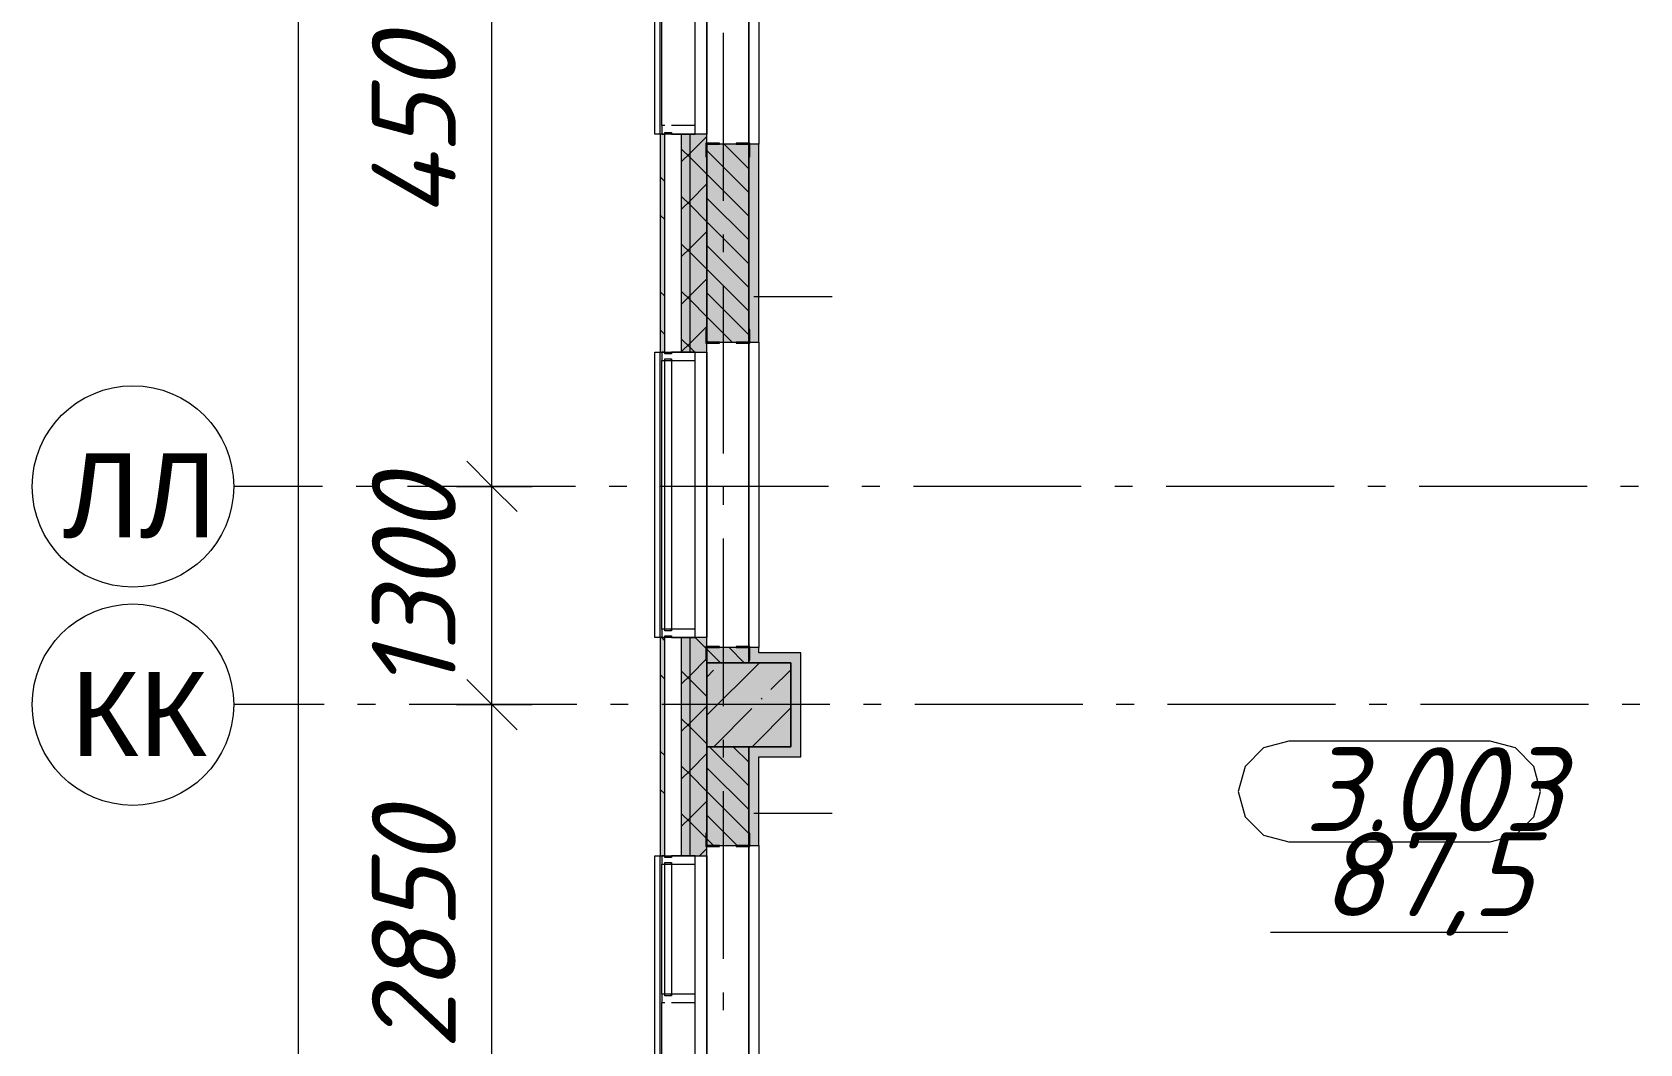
# Model space of a CAD drawing. Header units: millimetres. Extents: x -537608 to 253996, y -217170 to 186033.
# Drawn here: x -320993 to -311420, y 153100 to 159128 of the extents above; entities that cross this region are included whole.
import ezdxf

# ---------------------------------------------------------------- set-up
doc = ezdxf.new("R2010")
doc.units = ezdxf.units.MM
doc.layers.add('PDF _Геометрия', color=7, linetype='Continuous')
doc.layers.add('PDF _Текст', color=7, linetype='Continuous')
doc.layers.add('PDF _Сплошная заливка', color=7, linetype='Continuous', true_color=0xffffff)
doc.styles.add('PDF ArialMT', font='arial.ttf')
doc.styles.add('PDF ISOCPEUR Italic', font='isocpeui.ttf')

msp = doc.modelspace()

# ---------------------------------------------------------------- hatches: boundary and pattern name
at = {"layer": 'PDF _Сплошная заливка', "transparency": 33554559}
h = msp.add_hatch(color=256, dxfattribs=at)
h.paths.add_polyline_path([(-317253.1726, 148244.2571), (-317226.1745, 148244.2571), (-317226.1745, 149521.2556), (-317253.1726, 149521.2556), (-317253.1726, 149213.056)], flags=0)
h.paths.add_polyline_path([(-317226.1745, 151221.2557), (-317226.1745, 152521.2542), (-317253.1726, 152521.2542), (-317253.1726, 151221.2557)], flags=0)
h.paths.add_polyline_path([(-317226.1745, 154221.2543), (-317226.1745, 155521.255), (-317253.1726, 155521.255), (-317253.1726, 154221.2543)], flags=0)
h.paths.add_polyline_path([(-317226.1745, 157221.2551), (-317226.1745, 158521.2537), (-317253.1726, 158521.2537), (-317253.1726, 157221.2551)], flags=0)
h.paths.add_polyline_path([(-317253.1726, 160221.2537), (-317226.1745, 160221.2537), (-317226.1745, 161421.2541), (-317253.1726, 161421.2541), (-317253.1726, 160540.2396)], flags=0)
h.paths.add_polyline_path([(-317226.1745, 163121.2541), (-317226.1745, 164421.2527), (-317253.1726, 164421.2527), (-317253.1726, 163121.2541)], flags=0)
h.paths.add_polyline_path([(-317253.1726, 166121.2527), (-317226.1745, 166121.2527), (-317226.1745, 167421.2513), (-317253.1726, 167421.2513), (-317253.1726, 166203.8314)], flags=0)
h.paths.add_polyline_path([(-317253.1726, 169121.2514), (-317226.1745, 169121.2514), (-317226.1745, 170421.2521), (-317253.1726, 170421.2521), (-317253.1726, 169743.5777)], flags=0)
h.paths.add_polyline_path([(-317253.1726, 172121.25), (-317226.1745, 172121.25), (-317226.1745, 173321.2503), (-317253.1726, 173321.2503), (-317253.1726, 173283.3239)], flags=0)
h.paths.add_polyline_path([(-317226.1745, 175021.2525), (-317226.1745, 176421.2493), (-317253.1726, 176421.2493), (-317253.1726, 175021.2525)], flags=0)
h.paths.add_polyline_path([(-317253.1726, 178121.2516), (-317226.1745, 178121.2516), (-317226.1745, 179298.2497), (-317253.1726, 179298.2497), (-317253.1726, 178238.9664)], flags=0)
h = msp.add_hatch(color=256, dxfattribs=at)
h.paths.add_polyline_path([(-317126.1742, 148371.2555), (-317076.174, 148371.2555), (-317076.174, 149521.2556), (-317126.1742, 149521.2556), (-317126.1742, 149213.056)], flags=0)
h.paths.add_polyline_path([(-317126.1742, 151221.2557), (-317076.174, 151221.2557), (-317076.174, 152521.2542), (-317126.1742, 152521.2542), (-317126.1742, 152044.853)], flags=0)
h.paths.add_polyline_path([(-317076.174, 154221.2543), (-317076.174, 155521.255), (-317126.1742, 155521.255), (-317126.1742, 154221.2543)], flags=0)
h.paths.add_polyline_path([(-317076.174, 157221.2551), (-317076.174, 158521.2537), (-317126.1742, 158521.2537), (-317126.1742, 157221.2551)], flags=0)
h.paths.add_polyline_path([(-317126.1742, 160221.2537), (-317076.174, 160221.2537), (-317076.174, 161421.2541), (-317126.1742, 161421.2541), (-317126.1742, 160540.2396)], flags=0)
h.paths.add_polyline_path([(-317126.1742, 163121.2541), (-317076.174, 163121.2541), (-317076.174, 164421.2527), (-317126.1742, 164421.2527), (-317126.1742, 163372.0366)], flags=0)
h.paths.add_polyline_path([(-317076.174, 166121.2527), (-317076.174, 167421.2513), (-317126.1742, 167421.2513), (-317126.1742, 166121.2527)], flags=0)
h.paths.add_polyline_path([(-317126.1742, 169121.2514), (-317076.174, 169121.2514), (-317076.174, 170421.2521), (-317126.1742, 170421.2521), (-317126.1742, 169743.5777)], flags=0)
h.paths.add_polyline_path([(-317076.174, 172121.25), (-317076.174, 173321.2503), (-317126.1742, 173321.2503), (-317126.1742, 172121.25)], flags=0)
h.paths.add_polyline_path([(-317076.174, 175021.2525), (-317076.174, 176421.2493), (-317126.1742, 176421.2493), (-317126.1742, 175021.2525)], flags=0)
h.paths.add_polyline_path([(-317076.174, 178121.2516), (-317076.174, 179171.2513), (-317126.1742, 179171.2513), (-317126.1742, 178121.2516)], flags=0)
h = msp.add_hatch(color=256, dxfattribs=at)
h.paths.add_polyline_path([(-316976.1736, 148421.2557), (-316976.1736, 149521.2556), (-317076.174, 149521.2556), (-317076.174, 148421.2557)], flags=0)
h.paths.add_polyline_path([(-316976.1736, 151221.2557), (-316976.1736, 152521.2542), (-317076.174, 152521.2542), (-317076.174, 151221.2557)], flags=0)
h.paths.add_polyline_path([(-316976.1736, 154221.2543), (-316976.1736, 155521.255), (-317076.174, 155521.255), (-317076.174, 154221.2543)], flags=0)
h.paths.add_polyline_path([(-316976.1736, 157221.2551), (-316976.1736, 158521.2537), (-317076.174, 158521.2537), (-317076.174, 157221.2551)], flags=0)
h.paths.add_polyline_path([(-316976.1736, 160221.2537), (-316976.1736, 161421.2541), (-317076.174, 161421.2541), (-317076.174, 160221.2537)], flags=0)
h.paths.add_polyline_path([(-316976.1736, 163121.2541), (-316976.1736, 164421.2527), (-317076.174, 164421.2527), (-317076.174, 163121.2541)], flags=0)
h.paths.add_polyline_path([(-317076.174, 166121.2527), (-316976.1736, 166121.2527), (-316976.1736, 167421.2513), (-317076.174, 167421.2513), (-317076.174, 166203.8314)], flags=0)
h.paths.add_polyline_path([(-317076.174, 169121.2514), (-316976.1736, 169121.2514), (-316976.1736, 170421.2521), (-317076.174, 170421.2521), (-317076.174, 169743.5777)], flags=0)
h.paths.add_polyline_path([(-316976.1736, 172121.25), (-316976.1736, 173321.2503), (-317076.174, 173321.2503), (-317076.174, 172121.25)], flags=0)
h.paths.add_polyline_path([(-316976.1736, 175021.2525), (-316976.1736, 176421.2493), (-317076.174, 176421.2493), (-317076.174, 175021.2525)], flags=0)
h.paths.add_polyline_path([(-317076.174, 178121.2516), (-316976.1736, 178121.2516), (-316976.1736, 179121.2511), (-317076.174, 179121.2511), (-317076.174, 178238.9664)], flags=0)
h = msp.add_hatch(color=256, dxfattribs=at)
h.paths.add_polyline_path([(-316726.1726, 149021.2558), (-316726.1726, 149461.2571), (-316976.1736, 149461.2571), (-316976.1736, 149021.2558), (-316761.8514, 149021.2558)], flags=0)
h.paths.add_polyline_path([(-316726.1726, 151281.2563), (-316726.1726, 152020.9078), (-316976.1736, 152020.9078), (-316976.1736, 151281.2563), (-316761.8514, 151281.2563)], flags=0)
h.paths.add_polyline_path([(-316976.1736, 154281.255), (-316726.1726, 154281.255), (-316726.1726, 154870.908), (-316976.1736, 154870.908)], flags=0)
h.paths.add_polyline_path([(-316976.1736, 155370.9078), (-316726.1726, 155370.9078), (-316726.1726, 155461.2543), (-316976.1736, 155461.2543)], flags=0)
h.paths.add_polyline_path([(-316761.8514, 157281.2536), (-316726.1726, 157281.2536), (-316726.1726, 158461.253), (-316976.1736, 158461.253), (-316976.1736, 157281.2536)], flags=0)
h.paths.add_polyline_path([(-316761.8514, 160281.2543), (-316726.1726, 160281.2543), (-316726.1726, 160520.9061), (-316976.1736, 160520.9061), (-316976.1736, 160281.2543)], flags=0)
h.paths.add_polyline_path([(-316976.1736, 161020.9058), (-316726.1726, 161020.9058), (-316726.1726, 161361.2533), (-316976.1736, 161361.2533)], flags=0)
h.paths.add_polyline_path([(-316976.1736, 163181.2526), (-316726.1726, 163181.2526), (-316726.1726, 164361.252), (-316976.1736, 164361.252), (-316976.1736, 163372.0366)], flags=0)
h.paths.add_polyline_path([(-316976.1736, 166181.2534), (-316726.1726, 166181.2534), (-316726.1726, 166371.2516), (-316976.1736, 166371.2516), (-316976.1736, 166203.8314)], flags=0)
h.paths.add_polyline_path([(-316726.1726, 166871.2535), (-316726.1726, 167361.2528), (-316976.1736, 167361.2528), (-316976.1736, 166871.2535), (-316761.8514, 166871.2535)], flags=0)
h.paths.add_polyline_path([(-316726.1726, 169181.252), (-316726.1726, 169671.2513), (-316976.1736, 169671.2513), (-316976.1736, 169181.252), (-316761.8514, 169181.252)], flags=0)
h.paths.add_polyline_path([(-316976.1736, 170171.2511), (-316726.1726, 170171.2511), (-316726.1726, 170361.2535), (-316976.1736, 170361.2535)], flags=0)
h.paths.add_polyline_path([(-316976.1736, 172181.2528), (-316726.1726, 172181.2528), (-316726.1726, 173261.2518), (-316976.1736, 173261.2518)], flags=0)
h.paths.add_polyline_path([(-316976.1736, 175081.251), (-316726.1726, 175081.251), (-316726.1726, 175120.9041), (-316976.1736, 175120.9041)], flags=0)
h.paths.add_polyline_path([(-316761.8514, 175620.9017), (-316726.1726, 175620.9017), (-316726.1726, 176361.2508), (-316976.1736, 176361.2508), (-316976.1736, 175620.9017)], flags=0)
h.paths.add_polyline_path([(-316726.1726, 178181.2501), (-316726.1726, 178521.2488), (-316976.1736, 178521.2488), (-316976.1736, 178181.2501), (-316761.8514, 178181.2501)], flags=0)
at = {"layer": 'PDF _Сплошная заливка', "true_color": 0xff7d7d, "transparency": 33554559}
h = msp.add_hatch(color=11, dxfattribs=at)
h.paths.add_polyline_path([(-316666.1741, 155430.9063), (-316666.1741, 155461.2543), (-316726.1726, 155461.2543), (-316726.1726, 155430.9063)], flags=0)
h.paths.add_polyline_path([(-316726.1726, 157281.2536), (-316666.1741, 157281.2536), (-316666.1741, 158461.253), (-316726.1726, 158461.253), (-316726.1726, 157708.4448)], flags=0)
h.paths.add_polyline_path([(-316726.1726, 160281.2543), (-316666.1741, 160281.2543), (-316666.1741, 160520.9061), (-316726.1726, 160520.9061)], flags=0)
msp.add_hatch(color=11, dxfattribs=at).paths.add_polyline_path([(-316476.1803, 154870.908), (-316416.1732, 154870.908), (-316416.1732, 155430.9063), (-316476.1803, 155430.9063), (-316476.1803, 154876.6478)])
at = {"layer": 'PDF _Сплошная заливка', "transparency": 33554559}
msp.add_hatch(color=256, dxfattribs=at).paths.add_polyline_path([(-316761.8514, 154870.908), (-316476.1803, 154870.908), (-316476.1803, 155370.9078), (-316976.1736, 155370.9078), (-316976.1736, 154870.908)])

# ---------------------------------------------------------------- linework, layer by layer
at = {"layer": 'PDF _Геометрия', "lineweight": 9}
for p, q in [((-319407.7107, 91281.2687), (-319407.7107, 179161.2487)), ((-318255.5016, 156421.2542), (-318255.5016, 160921.2543)), ((-316726.1726, 160275.2541), (-316726.1726, 158467.2533)), ((-316726.1726, 158467.2533), (-316726.1726, 160275.2541)), ((-316666.1741, 160281.2543), (-316666.1741, 158461.253)), ((-317253.1726, 158521.2537), (-317253.1726, 160221.2537)), ((-316976.1736, 160221.2537), (-316976.1736, 158521.2537)), ((-316976.1736, 158521.2537), (-316976.1736, 160221.2537)), ((-317243.1743, 158571.2538), (-317243.1743, 159346.2547)), ((-317046.179, 158571.2538), (-317046.179, 159346.2547)), ((-317226.1745, 158571.2538), (-317243.1743, 158571.2538)), ((-317243.1743, 158571.2538), (-317243.1743, 158521.2537)), ((-317046.179, 158571.2538), (-317186.1727, 158571.2538)), ((-317046.179, 158521.2537), (-317046.179, 158571.2538)), ((-317253.1726, 158521.2537), (-317253.1726, 157221.2551)), ((-317226.1745, 158521.2537), (-317253.1726, 158521.2537)), ((-317243.1743, 158521.2537), (-317226.1745, 158521.2537)), ((-317226.1745, 158521.2537), (-317226.1745, 158531.2541)), ((-317226.1745, 158531.2541), (-317186.1727, 158531.2541)), ((-317126.1742, 158521.2537), (-317226.1745, 158521.2537)), ((-317226.1745, 157221.2551), (-317226.1745, 158521.2537)), ((-317186.1727, 158531.2541), (-317186.1727, 158521.2537)), ((-317186.1727, 158521.2537), (-317046.179, 158521.2537)), ((-317076.174, 158521.2537), (-317126.1742, 158521.2537)), ((-317126.1742, 157221.2551), (-317126.1742, 158521.2537)), ((-316976.1736, 158521.2537), (-317076.174, 158521.2537)), ((-317076.174, 157221.2551), (-317076.174, 158521.2537)), ((-317076.174, 158406.7768), (-316976.1736, 158506.7771)), ((-316976.1736, 157221.2551), (-316976.1736, 158521.2537)), ((-316726.1726, 158461.253), (-316976.1736, 158461.253)), ((-316976.1736, 158461.253), (-316976.1736, 157281.2536)), ((-316726.1726, 158314.1373), (-316873.2968, 158461.253)), ((-316726.1726, 158455.5584), (-316731.8736, 158461.253)), ((-316726.1726, 157281.2536), (-316726.1726, 158461.253)), ((-316666.1741, 158461.253), (-316726.1726, 158461.253)), ((-316726.1726, 158461.253), (-316726.1726, 157281.2536)), ((-316666.1741, 157281.2536), (-316666.1741, 158461.253)), ((-317076.174, 158381.2944), (-317126.1742, 158431.2946)), ((-317126.1742, 158356.7766), (-317076.174, 158406.7768)), ((-316976.1736, 158281.294), (-317076.174, 158381.2944)), ((-316726.1726, 158172.7163), (-316976.1736, 158422.7151)), ((-316726.1726, 158031.2952), (-316976.1736, 158281.294)), ((-317076.174, 158123.9347), (-316976.1736, 158223.935)), ((-317076.174, 158098.4523), (-317126.1742, 158148.4525)), ((-317126.1742, 158073.9344), (-317076.174, 158123.9347)), ((-316976.1736, 157998.4519), (-317076.174, 158098.4523)), ((-316726.1726, 157889.872), (-316976.1736, 158139.873)), ((-316726.1726, 157748.451), (-316976.1736, 157998.4519)), ((-317076.174, 157815.6081), (-317126.1742, 157865.6082)), ((-317076.174, 157841.0925), (-316976.1736, 157941.093)), ((-317126.1742, 157791.0924), (-317076.174, 157841.0925)), ((-316976.1736, 157715.6098), (-317076.174, 157815.6081)), ((-316726.1726, 157607.0299), (-316976.1736, 157857.0309)), ((-316726.1726, 157465.6089), (-316976.1736, 157715.6098)), ((-317076.174, 157532.7659), (-317126.1742, 157582.7661)), ((-317076.174, 157558.2504), (-316976.1736, 157658.2487)), ((-317126.1742, 157508.2503), (-317076.174, 157558.2504)), ((-316976.1736, 157432.7655), (-317076.174, 157532.7659)), ((-316726.1726, 157324.1878), (-316976.1736, 157574.1866)), ((-316696.1777, 157552.5387), (-316230.0288, 157552.5387)), ((-316824.6659, 157281.2536), (-316976.1736, 157432.7655)), ((-317076.174, 157249.9238), (-317126.1742, 157299.924)), ((-317076.174, 157275.4062), (-316976.1736, 157375.4066)), ((-316966.0892, 157281.2536), (-316976.1736, 157291.3445)), ((-317253.1726, 157221.2551), (-317226.1745, 157221.2551)), ((-317253.1726, 155521.255), (-317253.1726, 157221.2551)), ((-317226.1745, 157221.2551), (-317243.1743, 157221.2551)), ((-317243.1743, 157221.2551), (-317243.1743, 157171.2549)), ((-317226.1745, 157221.2551), (-317126.1742, 157221.2551)), ((-317226.1745, 157211.2546), (-317226.1745, 157221.2551)), ((-317186.1727, 157211.2546), (-317226.1745, 157211.2546)), ((-317046.179, 157221.2551), (-317186.1727, 157221.2551)), ((-317186.1727, 157221.2551), (-317186.1727, 157211.2546)), ((-317126.1742, 157225.406), (-317076.174, 157275.4062)), ((-317126.1742, 157221.2551), (-317076.174, 157221.2551)), ((-317047.5053, 157221.2551), (-317076.174, 157249.9238)), ((-317076.174, 157221.2551), (-316976.1736, 157221.2551)), ((-317046.179, 157171.2549), (-317046.179, 157221.2551)), ((-316976.1736, 157281.2536), (-316726.1726, 157281.2536)), ((-316976.1736, 157221.2551), (-316976.1736, 155521.255)), ((-316976.1736, 155521.255), (-316976.1736, 157221.2551)), ((-316726.1726, 157281.2536), (-316666.1741, 157281.2536)), ((-316726.1726, 157275.2533), (-316726.1726, 155467.2546)), ((-316726.1726, 155467.2546), (-316726.1726, 157275.2533)), ((-316666.1741, 157281.2536), (-316666.1741, 155461.2543)), ((-317243.1743, 157171.2549), (-317226.1745, 157171.2549)), ((-317243.1743, 155571.2552), (-317243.1743, 157171.2549)), ((-317226.1745, 157181.2532), (-317186.1727, 157181.2532)), ((-317226.1745, 157171.2549), (-317226.1745, 157181.2532)), ((-317226.1745, 157171.2549), (-317186.1727, 157171.2549)), ((-317226.1745, 155571.2552), (-317226.1745, 157171.2549)), ((-317186.1727, 157181.2532), (-317186.1727, 157171.2549)), ((-317186.1727, 157171.2549), (-317046.179, 157171.2549)), ((-317186.1727, 157171.2549), (-317186.1727, 155571.2552)), ((-317046.179, 155571.2552), (-317046.179, 157171.2549)), ((-318467.6364, 156421.2542), (-318255.5016, 156421.2542)), ((-318255.5016, 155121.2556), (-318255.5016, 156421.2542)), ((-318255.5016, 156421.2542), (-318015.499, 156421.2542)), ((-317226.1745, 155571.2552), (-317243.1743, 155571.2552)), ((-317243.1743, 155571.2552), (-317243.1743, 155521.255)), ((-317226.1745, 155561.2547), (-317226.1745, 155571.2552)), ((-317186.1727, 155571.2552), (-317226.1745, 155571.2552)), ((-317046.179, 155571.2552), (-317186.1727, 155571.2552)), ((-317186.1727, 155571.2552), (-317186.1727, 155561.2547)), ((-317046.179, 155521.255), (-317046.179, 155571.2552)), ((-317253.1726, 155521.255), (-317253.1726, 154221.2543)), ((-317226.1745, 155521.255), (-317253.1726, 155521.255)), ((-317243.1743, 155521.255), (-317226.1745, 155521.255)), ((-317186.1727, 155561.2547), (-317226.1745, 155561.2547)), ((-317226.1745, 155521.255), (-317226.1745, 155531.2555)), ((-317226.1745, 155531.2555), (-317186.1727, 155531.2555)), ((-317126.1742, 155521.255), (-317226.1745, 155521.255)), ((-317226.1745, 154221.2543), (-317226.1745, 155521.255)), ((-317186.1727, 155531.2555), (-317186.1727, 155521.255)), ((-317186.1727, 155521.255), (-317046.179, 155521.255)), ((-317076.174, 155521.255), (-317126.1742, 155521.255)), ((-317126.1742, 154221.2543), (-317126.1742, 155521.255)), ((-316976.1736, 155521.255), (-317076.174, 155521.255)), ((-317076.174, 154221.2543), (-317076.174, 155521.255)), ((-316976.1736, 155452.8686), (-317044.56, 155521.255)), ((-316976.1736, 154221.2543), (-316976.1736, 155521.255)), ((-317076.174, 155295.5092), (-316976.1736, 155395.5074)), ((-316726.1726, 155461.2543), (-316976.1736, 155461.2543)), ((-316976.1736, 155461.2543), (-316976.1736, 155370.9078)), ((-316894.215, 155370.9078), (-316976.1736, 155452.8686)), ((-316752.7917, 155370.9078), (-316843.1383, 155461.2543)), ((-316726.1726, 155430.9063), (-316726.1726, 155461.2543)), ((-316666.1741, 155461.2543), (-316726.1726, 155461.2543)), ((-316726.1726, 155461.2543), (-316726.1726, 155430.9063)), ((-316726.1726, 155370.9078), (-316726.1726, 155430.9063)), ((-316726.1726, 155430.9063), (-316726.1726, 155370.9078)), ((-316666.1741, 155430.9063), (-316666.1741, 155461.2543)), ((-316476.1803, 155430.9063), (-316666.1741, 155430.9063)), ((-316416.1732, 155430.9063), (-316476.1803, 155430.9063)), ((-316416.1732, 154870.908), (-316416.1732, 155430.9063)), ((-317076.174, 155270.0247), (-317126.1742, 155320.0249)), ((-317126.1742, 155245.509), (-317076.174, 155295.5092)), ((-316976.1736, 155057.7951), (-316663.0653, 155370.9078)), ((-316976.1736, 155370.9078), (-316726.1726, 155370.9078)), ((-316726.1726, 155370.9078), (-316976.1736, 155370.9078)), ((-316976.1736, 155370.9078), (-316976.1736, 154870.908)), ((-316976.1736, 155285.892), (-316936.0856, 155325.9821)), ((-316476.1803, 155370.9078), (-316726.1726, 155370.9078)), ((-316726.1726, 155370.9078), (-316476.1803, 155370.9078)), ((-316593.9382, 155211.9315), (-316476.1803, 155329.696)), ((-316476.1803, 154870.908), (-316476.1803, 155370.9078)), ((-316476.1803, 155370.9078), (-316476.1803, 154870.908)), ((-316976.1736, 155170.0243), (-317076.174, 155270.0247)), ((-318467.6364, 155121.2556), (-318255.5016, 155121.2556)), ((-318255.5016, 152271.2554), (-318255.5016, 155121.2556)), ((-318255.5016, 155121.2556), (-318015.499, 155121.2556)), ((-317076.174, 155012.665), (-316976.1736, 155112.6653)), ((-316934.9661, 154870.908), (-316707.9931, 155097.8831)), ((-316706.8649, 154870.908), (-316476.1803, 155101.597)), ((-316650.9657, 155154.9085), (-316646.2205, 155159.6492)), ((-317076.174, 154987.1826), (-317126.1742, 155037.1828)), ((-317126.1742, 154962.6647), (-317076.174, 155012.665)), ((-316976.1736, 154887.1822), (-317076.174, 154987.1826)), ((-317076.174, 154729.8228), (-316976.1736, 154829.8232)), ((-316976.1736, 154870.908), (-316976.1736, 154281.255)), ((-316726.1726, 154870.908), (-316976.1736, 154870.908)), ((-316976.1736, 154870.908), (-316726.1726, 154870.908)), ((-316726.1726, 154637.1834), (-316959.8972, 154870.908)), ((-316726.1726, 154778.6045), (-316818.4827, 154870.908)), ((-316726.1726, 154281.255), (-316726.1726, 154870.908)), ((-316726.1726, 154870.908), (-316476.1803, 154870.908)), ((-316666.1741, 154870.908), (-316726.1726, 154870.908)), ((-316726.1726, 154870.908), (-316726.1726, 154281.255)), ((-316476.1803, 154870.908), (-316666.1741, 154870.908)), ((-316666.1741, 154281.255), (-316666.1741, 154810.9073)), ((-316666.1741, 154810.9073), (-316416.1732, 154810.9073)), ((-316416.1732, 154810.9073), (-316416.1732, 154870.908)), ((-317076.174, 154704.3404), (-317126.1742, 154754.3407)), ((-317126.1742, 154679.8226), (-317076.174, 154729.8228)), ((-316976.1736, 154604.3401), (-317076.174, 154704.3404)), ((-316726.1726, 154495.7602), (-316976.1736, 154745.7611)), ((-317076.174, 154446.9807), (-316976.1736, 154546.9811)), ((-316726.1726, 154354.3391), (-316976.1736, 154604.3401)), ((-317076.174, 154421.4962), (-317126.1742, 154471.4964)), ((-317126.1742, 154396.9805), (-317076.174, 154446.9807)), ((-316976.1736, 154321.498), (-317076.174, 154421.4962)), ((-316794.516, 154281.255), (-316976.1736, 154462.919)), ((-316696.1777, 154474.6333), (-316230.0288, 154474.6333)), ((-316935.9306, 154281.255), (-316976.1736, 154321.498)), ((-317019.0604, 154221.2543), (-316976.1736, 154264.1369)), ((-316976.1736, 154281.255), (-316726.1726, 154281.255)), ((-316726.1726, 154281.255), (-316666.1741, 154281.255)), ((-316726.1726, 154275.2547), (-316726.1726, 152580.9082)), ((-316726.1726, 152580.9082), (-316726.1726, 154275.2547)), ((-316666.1741, 154281.255), (-316666.1741, 152580.9082)), ((-317253.1726, 154221.2543), (-317226.1745, 154221.2543)), ((-317253.1726, 152521.2542), (-317253.1726, 154221.2543)), ((-317226.1745, 154221.2543), (-317243.1743, 154221.2543)), ((-317243.1743, 154221.2543), (-317243.1743, 154171.2541)), ((-317243.1743, 153396.2555), (-317243.1743, 154171.2541)), ((-317243.1743, 154171.2541), (-317226.1745, 154171.2541)), ((-317226.1745, 154221.2543), (-317126.1742, 154221.2543)), ((-317226.1745, 154211.2538), (-317226.1745, 154221.2543)), ((-317186.1727, 154211.2538), (-317226.1745, 154211.2538)), ((-317226.1745, 154181.2546), (-317186.1727, 154181.2546)), ((-317226.1745, 154171.2541), (-317226.1745, 154181.2546)), ((-317226.1745, 154171.2541), (-317186.1727, 154171.2541)), ((-317226.1745, 153396.2555), (-317226.1745, 154171.2541)), ((-317046.179, 154221.2543), (-317186.1727, 154221.2543)), ((-317186.1727, 154221.2543), (-317186.1727, 154211.2538)), ((-317186.1727, 154181.2546), (-317186.1727, 154171.2541)), ((-317186.1727, 154171.2541), (-317186.1727, 153396.2555)), ((-317186.1727, 154171.2541), (-317046.179, 154171.2541)), ((-317126.1742, 154221.2543), (-317076.174, 154221.2543)), ((-317076.174, 154221.2543), (-316976.1736, 154221.2543)), ((-317046.179, 154171.2541), (-317046.179, 154221.2543)), ((-317046.179, 153396.2555), (-317046.179, 154171.2541)), ((-316976.1736, 154221.2543), (-316976.1736, 152521.2542)), ((-316976.1736, 152521.2542), (-316976.1736, 154221.2543)), ((-317226.1745, 153396.2555), (-317243.1743, 153396.2555)), ((-317243.1743, 153396.2555), (-317243.1743, 153346.2553)), ((-317186.1727, 153396.2555), (-317226.1745, 153396.2555)), ((-317226.1745, 153386.255), (-317226.1745, 153396.2555)), ((-317186.1727, 153386.255), (-317226.1745, 153386.255)), ((-317046.179, 153396.2555), (-317186.1727, 153396.2555)), ((-317186.1727, 153396.2555), (-317186.1727, 153386.255)), ((-317046.179, 153346.2553), (-317046.179, 153396.2555)), ((-317243.1743, 152571.2544), (-317243.1743, 153346.2553)), ((-317243.1743, 153346.2553), (-317226.1745, 153346.2553)), ((-317186.1727, 153346.2553), (-317046.179, 153346.2553)), ((-317046.179, 152571.2544), (-317046.179, 153346.2553))]:
    msp.add_line(p, q, dxfattribs=at)
at = {"layer": 'PDF _Геометрия', "color": 253, "lineweight": 9, "true_color": 0xaaaaaa}
for p, q in [((-317286.173, 158521.2537), (-317286.173, 160221.2537)), ((-316876.1732, 158123.3297), (-316876.1732, 159123.3314)), ((-317253.1726, 158521.2537), (-317286.173, 158521.2537)), ((-317188.1792, 158521.2537), (-317188.1792, 158531.2541)), ((-316876.1732, 157817.4983), (-316876.1732, 157923.3311)), ((-316876.1732, 156617.4981), (-316876.1732, 157617.4975)), ((-317286.173, 155521.255), (-317286.173, 157221.2551)), ((-317286.173, 157221.2551), (-317253.1726, 157221.2551)), ((-317188.1792, 157211.2546), (-317188.1792, 157221.2551)), ((-317188.1792, 157171.2549), (-317188.1792, 157181.2532)), ((-319263.7728, 156421.2542), (-319793.4941, 156421.2542)), ((-318957.9415, 156421.2542), (-319063.7721, 156421.2542)), ((-317757.9368, 156421.2542), (-318757.9407, 156421.2542)), ((-317452.1055, 156421.2542), (-317557.9361, 156421.2542)), ((-316252.1095, 156421.2542), (-317252.1047, 156421.2542)), ((-316876.1732, 156311.6645), (-316876.1732, 156417.4973)), ((-315946.2695, 156421.2542), (-316052.1087, 156421.2542)), ((-314746.2735, 156421.2542), (-315746.2773, 156421.2542)), ((-314440.4422, 156421.2542), (-314546.2728, 156421.2542)), ((-313240.4375, 156421.2542), (-314240.4414, 156421.2542)), ((-312934.6062, 156421.2542), (-313040.4368, 156421.2542)), ((-311734.6102, 156421.2542), (-312734.6054, 156421.2542)), ((-311428.7702, 156421.2542), (-311534.6094, 156421.2542)), ((-316876.1732, 155111.6642), (-316876.1732, 156111.6637)), ((-317188.1792, 155561.2547), (-317188.1792, 155571.2552)), ((-317253.1726, 155521.255), (-317286.173, 155521.255)), ((-317188.1792, 155521.255), (-317188.1792, 155531.2555)), ((-319255.2557, 155121.2556), (-319793.4941, 155121.2556)), ((-318949.4244, 155121.2556), (-319055.255, 155121.2556)), ((-317749.4197, 155121.2556), (-318749.4236, 155121.2556)), ((-317443.5884, 155121.2556), (-317549.419, 155121.2556)), ((-316243.5838, 155121.2556), (-317243.5876, 155121.2556)), ((-315937.7525, 155121.2556), (-316043.5916, 155121.2556)), ((-314737.7564, 155121.2556), (-315737.7517, 155121.2556)), ((-314431.9251, 155121.2556), (-314537.7556, 155121.2556)), ((-313231.9205, 155121.2556), (-314231.9243, 155121.2556)), ((-312926.0891, 155121.2556), (-313031.9197, 155121.2556)), ((-311726.0845, 155121.2556), (-312726.0884, 155121.2556)), ((-311420.2531, 155121.2556), (-311526.0923, 155121.2556)), ((-316876.1732, 154805.8307), (-316876.1732, 154911.6656)), ((-313511.1241, 154903.6975), (-313661.1247, 154863.5061)), ((-312311.1281, 154903.6975), (-313511.1241, 154903.6975)), ((-312161.1275, 154863.5061), (-312311.1281, 154903.6975)), ((-313661.1247, 154863.5061), (-313770.9339, 154753.6969)), ((-312051.3182, 154753.6969), (-312161.1275, 154863.5061)), ((-313770.9339, 154753.6969), (-313811.1253, 154603.6985)), ((-312011.1269, 154603.6985), (-312051.3182, 154753.6969)), ((-316876.1732, 153605.8325), (-316876.1732, 154605.8321)), ((-313811.1253, 154603.6985), (-313770.9339, 154453.6979)), ((-312051.3182, 154453.6979), (-312011.1269, 154603.6985)), ((-313770.9339, 154453.6979), (-313661.1247, 154343.8908)), ((-312161.1275, 154343.8908), (-312051.3182, 154453.6979)), ((-313661.1247, 154343.8908), (-313511.1241, 154303.6973)), ((-312311.1281, 154303.6973), (-312161.1275, 154343.8908)), ((-313511.1241, 154303.6973), (-312311.1281, 154303.6973)), ((-317286.173, 152520.9076), (-317286.173, 154220.9077)), ((-317286.173, 154220.9077), (-317253.1726, 154220.9077)), ((-317207.2027, 154220.9077), (-317188.1792, 154220.9077)), ((-317188.1792, 154211.2538), (-317188.1792, 154220.9077)), ((-317188.1792, 154220.9077), (-317186.1727, 154220.9077)), ((-317188.1792, 154171.2541), (-317188.1792, 154181.2546)), ((-313620.1668, 153765.6635), (-312207.2524, 153765.6635)), ((-317188.1792, 153386.255), (-317188.1792, 153396.2555)), ((-316876.1732, 153299.999), (-316876.1732, 153405.8318))]:
    msp.add_line(p, q, dxfattribs=at)
at = {"layer": 'PDF _Геометрия', "color": 253, "lineweight": 20, "true_color": 0xaaaaaa}
for p, q in [((-316901.1733, 158467.2533), (-316982.176, 158467.2533)), ((-316982.176, 158467.2533), (-316982.176, 158386.2548)), ((-316976.1736, 158461.253), (-316901.1733, 158461.253)), ((-316976.1736, 158386.2548), (-316976.1736, 158461.253)), ((-316901.1733, 158461.253), (-316901.1733, 158467.2533)), ((-316801.1729, 158467.2533), (-316801.1729, 158461.253)), ((-316720.1788, 158467.2533), (-316801.1729, 158467.2533)), ((-316801.1729, 158461.253), (-316726.1726, 158461.253)), ((-316726.1726, 158461.253), (-316726.1726, 158386.2548)), ((-316720.1788, 158386.2548), (-316720.1788, 158467.2533)), ((-316982.176, 158386.2548), (-316976.1736, 158386.2548)), ((-316726.1726, 158386.2548), (-316720.1788, 158386.2548)), ((-316976.1736, 157356.2539), (-316982.176, 157356.2539)), ((-316982.176, 157356.2539), (-316982.176, 157275.2533)), ((-316976.1736, 157281.2536), (-316976.1736, 157356.2539)), ((-316720.1788, 157356.2539), (-316726.1726, 157356.2539)), ((-316726.1726, 157356.2539), (-316726.1726, 157281.2536)), ((-316720.1788, 157275.2533), (-316720.1788, 157356.2539)), ((-316982.176, 157275.2533), (-316901.1733, 157275.2533)), ((-316901.1733, 157281.2536), (-316976.1736, 157281.2536)), ((-316901.1733, 157275.2533), (-316901.1733, 157281.2536)), ((-316801.1729, 157281.2536), (-316801.1729, 157275.2533)), ((-316726.1726, 157281.2536), (-316801.1729, 157281.2536)), ((-316801.1729, 157275.2533), (-316720.1788, 157275.2533)), ((-316901.1733, 155467.2546), (-316982.176, 155467.2546)), ((-316982.176, 155467.2546), (-316982.176, 155386.2541)), ((-316982.176, 155386.2541), (-316976.1736, 155386.2541)), ((-316976.1736, 155461.2543), (-316901.1733, 155461.2543)), ((-316976.1736, 155386.2541), (-316976.1736, 155461.2543)), ((-316901.1733, 155461.2543), (-316901.1733, 155467.2546)), ((-316801.1729, 155467.2546), (-316801.1729, 155461.2543)), ((-316720.1788, 155467.2546), (-316801.1729, 155467.2546)), ((-316801.1729, 155461.2543), (-316726.1726, 155461.2543)), ((-316726.1726, 155461.2543), (-316726.1726, 155386.2541)), ((-316726.1726, 155386.2541), (-316720.1788, 155386.2541)), ((-316720.1788, 155386.2541), (-316720.1788, 155467.2546)), ((-316976.1736, 154356.2552), (-316982.176, 154356.2552)), ((-316982.176, 154356.2552), (-316982.176, 154275.2547)), ((-316976.1736, 154281.255), (-316976.1736, 154356.2552)), ((-316720.1788, 154356.2552), (-316726.1726, 154356.2552)), ((-316726.1726, 154356.2552), (-316726.1726, 154281.255)), ((-316720.1788, 154275.2547), (-316720.1788, 154356.2552)), ((-316982.176, 154275.2547), (-316901.1733, 154275.2547)), ((-316901.1733, 154281.255), (-316976.1736, 154281.255)), ((-316901.1733, 154275.2547), (-316901.1733, 154281.255)), ((-316801.1729, 154281.255), (-316801.1729, 154275.2547)), ((-316726.1726, 154281.255), (-316801.1729, 154281.255)), ((-316801.1729, 154275.2547), (-316720.1788, 154275.2547))]:
    msp.add_line(p, q, dxfattribs=at)
at = {"layer": 'PDF _Геометрия', "color": 8, "lineweight": 9, "true_color": 0x787878}
for p, q in [((-317226.1745, 158239.2016), (-317253.1726, 158266.2018)), ((-317226.1745, 158011.1048), (-317253.1726, 158038.105)), ((-317226.1745, 157554.9069), (-317253.1726, 157581.9071)), ((-317226.1745, 157326.8079), (-317253.1726, 157353.8081)), ((-317226.1745, 155502.0205), (-317245.4133, 155521.255)), ((-317226.1745, 155273.9216), (-317253.1726, 155300.9218)), ((-317226.1745, 154817.7258), (-317253.1726, 154844.726)), ((-317226.1745, 154589.6268), (-317253.1726, 154616.627))]:
    msp.add_line(p, q, dxfattribs=at)
at = {"layer": 'PDF _Геометрия', "lineweight": 20}
for p, q in [((-318405.5022, 156571.2548), (-318255.5016, 156421.2542)), ((-318255.5016, 156421.2542), (-318105.5011, 156271.2536)), ((-318405.5022, 155271.2541), (-318255.5016, 155121.2556)), ((-318255.5016, 155121.2556), (-318105.5011, 154971.2551))]:
    msp.add_line(p, q, dxfattribs=at)
for centre in [(-320393.4958, 156421.2553), (-320393.4958, 155121.2546)]:
    msp.add_circle(centre, 599.999, dxfattribs=at)
at = {"layer": 'PDF _Сплошная заливка', "color": 11, "lineweight": 35, "true_color": 0xff7d7d, "transparency": 33554559}
for points in [[(-316476.1803, 155370.9078), (-316476.1803, 155430.9063), (-316726.1726, 155370.9078), (-316726.1726, 155430.9063)], [(-316666.1741, 154281.255), (-316666.1741, 154870.908), (-316726.1726, 154281.255), (-316726.1726, 154870.908)], [(-316666.1741, 154810.9073), (-316416.1732, 154810.9073), (-316666.1741, 154870.908), (-316416.1732, 154870.908)]]:
    msp.add_solid(points, dxfattribs=at)

# ---------------------------------------------------------------- texts
at = {"layer": 'PDF _Текст', "char_height": 500, "attachment_point": 4, "rotation": 90, "style": 'PDF ISOCPEUR Italic'}
for s, insert in [('4500', (-318721.0132, 158020.0202)), ('1300', (-318721.0132, 155187.0585)), ('2850', (-318721.0132, 153064.1774))]:
    msp.add_mtext(s, dxfattribs=dict(at, insert=insert))
at = {"layer": 'PDF _Текст', "char_height": 500, "attachment_point": 4}
for s, insert, style in [('ЛЛ', (-320811.3416, 156364.9318), 'PDF ArialMT'), ('КК', (-320763.6408, 155064.9322), 'PDF ArialMT'), ('3.003', (-313418.4524, 154616.9822), 'PDF ISOCPEUR Italic'), ('87,5', (-313319.4595, 154053.0376), 'PDF ISOCPEUR Italic')]:
    msp.add_mtext(s, dxfattribs=dict(at, insert=insert, style=style))

doc.saveas('drawing.dxf')
